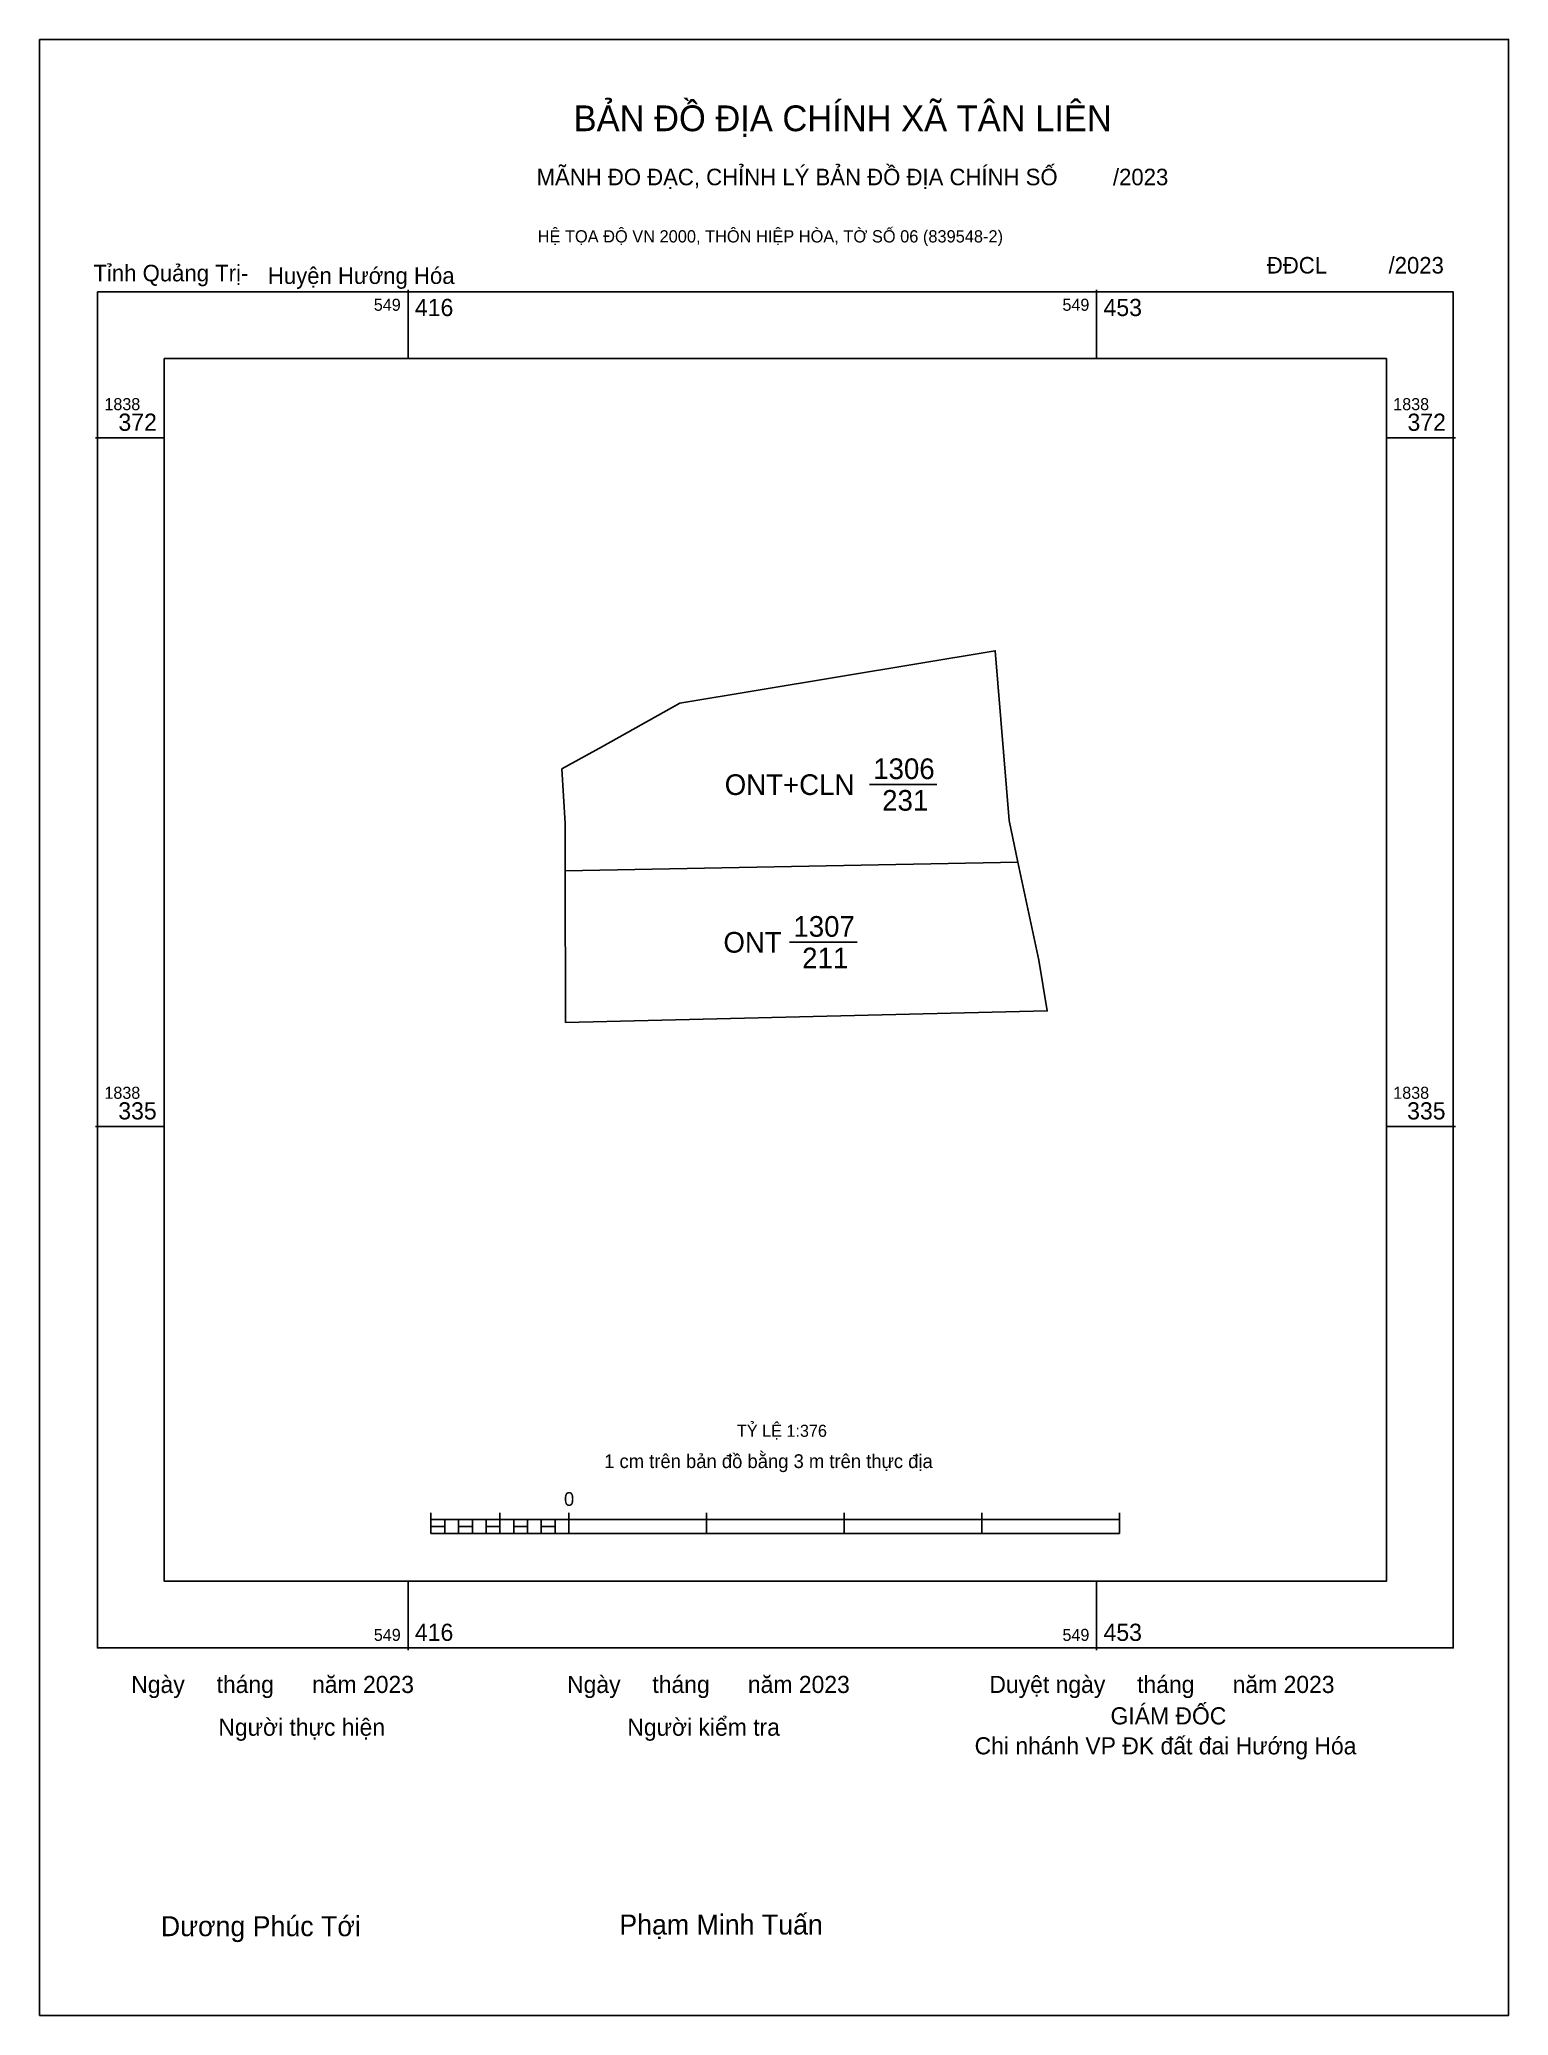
# Model space of a CAD drawing. Extents: x 549396 to 549476, y 1838290 to 1838398.
import ezdxf

# ---------------------------------------------------------------- set-up
doc = ezdxf.new("R2010")
doc.units = 0
for name, color, linetype in [('Level 10', 7, 'Continuous'), ('Level 13', 7, 'Continuous'), ('Level 15', 7, 'Continuous'), ('Level 6', 7, 'Continuous'), ('Level 62', 7, 'Continuous'), ('Level 63', 7, 'Continuous'), ('Level 9', 7, 'Continuous')]:
    doc.layers.add(name, color=color, linetype=linetype)

msp = doc.modelspace()

# ---------------------------------------------------------------- linework, layer by layer
at = {"layer": 'Level 10'}
msp.add_lwpolyline([(549424.56, 1838358.23), (549426.78, 1838359.46), (549431.03, 1838361.82), (549448.29, 1838364.69), (549449.05, 1838355.4), (549449.53, 1838353.12), (549450.67, 1838347.76), (549451.14, 1838344.98), (549424.77, 1838344.35), (549424.75, 1838352.65), (549424.75, 1838355.24), (549424.56, 1838358.23)], dxfattribs=at)
msp.add_lwpolyline([(549449.53, 1838353.12), (549450.67, 1838347.76), (549451.14, 1838344.98), (549424.77, 1838344.35), (549424.75, 1838352.65)], close=True, dxfattribs=at)
at = {"layer": 'Level 15'}
msp.add_lwpolyline([(549395.97, 1838398.15), (549476.39, 1838398.15), (549476.39, 1838290), (549395.97, 1838290)], close=True, dxfattribs=at)
at = {"layer": 'Level 62'}
msp.add_lwpolyline([(549402.8, 1838380.68), (549469.71, 1838380.68), (549469.71, 1838313.77), (549402.8, 1838313.77)], close=True, dxfattribs=at)
at = {"layer": 'Level 63'}
for p, q in [((549416.15, 1838384.45), (549416.15, 1838380.68)), ((549453.84, 1838384.45), (549453.84, 1838380.68)), ((549399.03, 1838376.35), (549402.8, 1838376.35)), ((549469.71, 1838376.35), (549473.48, 1838376.35)), ((549399.03, 1838338.66), (549402.8, 1838338.66)), ((549469.71, 1838338.66), (549473.48, 1838338.66)), ((549417.4, 1838317.51), (549417.4, 1838316.38)), ((549421.17, 1838317.51), (549421.17, 1838316.38)), ((549424.94, 1838317.51), (549424.94, 1838316.38)), ((549432.48, 1838317.51), (549432.48, 1838316.38)), ((549440.02, 1838317.51), (549440.02, 1838316.38)), ((549447.56, 1838317.51), (549447.56, 1838316.38)), ((549455.1, 1838317.51), (549455.1, 1838316.38)), ((549417.4, 1838317.14), (549455.1, 1838317.14)), ((549418.16, 1838317.14), (549418.16, 1838316.38)), ((549418.91, 1838317.14), (549418.91, 1838316.38)), ((549419.67, 1838317.14), (549419.67, 1838316.38)), ((549420.42, 1838317.14), (549420.42, 1838316.38)), ((549421.17, 1838317.14), (549421.17, 1838316.38)), ((549421.93, 1838317.14), (549421.93, 1838316.38)), ((549422.68, 1838317.14), (549422.68, 1838316.38)), ((549423.44, 1838317.14), (549423.44, 1838316.38)), ((549424.19, 1838317.14), (549424.19, 1838316.38)), ((549424.94, 1838317.14), (549424.94, 1838316.38)), ((549417.4, 1838316.38), (549455.1, 1838316.38)), ((549416.15, 1838313.77), (549416.15, 1838310)), ((549453.84, 1838313.77), (549453.84, 1838310))]:
    msp.add_line(p, q, dxfattribs=at)
for points in [[(549399.14, 1838384.33), (549473.36, 1838384.33), (549473.36, 1838310.12), (549399.14, 1838310.12)], [(549417.4, 1838316.76), (549418.16, 1838316.76), (549418.16, 1838316.38), (549417.4, 1838316.38)], [(549417.4, 1838316.76), (549418.16, 1838316.76), (549418.16, 1838316.38), (549417.4, 1838316.38)], [(549418.91, 1838316.76), (549419.67, 1838316.76), (549419.67, 1838316.38), (549418.91, 1838316.38)], [(549420.42, 1838316.76), (549421.17, 1838316.76), (549421.17, 1838316.38), (549420.42, 1838316.38)], [(549421.93, 1838316.76), (549422.68, 1838316.76), (549422.68, 1838316.38), (549421.93, 1838316.38)], [(549423.44, 1838316.76), (549424.19, 1838316.76), (549424.19, 1838316.38), (549423.44, 1838316.38)]]:
    msp.add_lwpolyline(points, close=True, dxfattribs=at)
at = {"layer": 'Level 9'}
for p, q in [((549441.4, 1838357.37), (549445.1, 1838357.37)), ((549437.02, 1838348.74), (549440.73, 1838348.74))]:
    msp.add_line(p, q, dxfattribs=at)

# ---------------------------------------------------------------- texts
at = {"layer": 'Level 13'}
for s, p in [('1306', (549441.61, 1838357.67)), ('ONT+CLN', (549433.48, 1838356.8)), ('231', (549442.1, 1838355.94)), ('1307', (549437.24, 1838349.04)), ('ONT', (549433.41, 1838348.17)), ('211', (549437.72, 1838347.31))]:
    msp.add_text(s, height=1.131, dxfattribs=at).set_placement(p)
at = {"layer": 'Level 6'}
msp.add_text('TỶ LỆ 1:376', height=0.6626, dxfattribs=at).set_placement((549434.15, 1838321.67))
at = {"layer": 'Level 63'}
for s, height, p in [('BẢN ĐỒ ĐỊA CHÍNH XÃ TÂN LIÊN', 1.4111, (549425.21, 1838393.13)), ('MÃNH ĐO ĐẠC, CHỈNH LÝ BẢN ĐỒ ĐỊA CHÍNH SỐ         /2023', 0.9055, (549423.18, 1838390.17)), ('HỆ TỌA ĐỘ VN 2000, THÔN HIỆP HÒA, TỜ SỐ 06 (839548-2)', 0.6703, (549423.24, 1838387.04)), ('549', 0.66, (549414.27, 1838383.3)), ('416', 0.942, (549416.52, 1838383.01)), ('549', 0.66, (549451.97, 1838383.3)), ('453', 0.942, (549454.22, 1838383.01)), ('1838', 0.66, (549399.52, 1838377.86)), ('1838', 0.66, (549470.08, 1838377.86)), ('372', 0.942, (549400.29, 1838376.73)), ('372', 0.942, (549470.86, 1838376.73)), ('1838', 0.66, (549399.52, 1838340.17)), ('1838', 0.66, (549470.08, 1838340.17)), ('335', 0.942, (549400.28, 1838339.04)), ('335', 0.942, (549470.84, 1838339.04)), ('1 cm trên bản đồ bằng 3 m trên thực địa', 0.7539, (549426.88, 1838319.96)), ('0', 0.754, (549424.68, 1838317.89)), ('549', 0.66, (549414.27, 1838310.5)), ('416', 0.942, (549416.52, 1838310.5)), ('549', 0.66, (549451.97, 1838310.5)), ('453', 0.942, (549454.22, 1838310.5)), ('Ngày     tháng      năm 2023', 0.9379, (549400.99, 1838307.65)), ('Ngày     tháng      năm 2023', 0.9379, (549424.85, 1838307.65)), ('Duyệt ngày     tháng      năm 2023', 0.9379, (549447.97, 1838307.65)), ('GIÁM ĐỐC', 0.938, (549454.6, 1838305.93)), ('Người thực hiện', 0.9379, (549405.76, 1838305.31)), ('Người kiểm tra', 0.9379, (549428.15, 1838305.31)), ('Chi nhánh VP ĐK đất đai Hướng Hóa', 0.9379, (549447.16, 1838304.29)), ('Dương Phúc Tới', 1.094, (549402.61, 1838294.34)), ('Phạm Minh Tuấn', 1.094, (549427.71, 1838294.43))]:
    msp.add_text(s, height=height, dxfattribs=at).set_placement(p)
at = {"layer": 'Level 9'}
for s, p in [('Tỉnh Quảng Trị-', (549398.92, 1838384.91)), ('Huyện Hướng Hóa', (549408.47, 1838384.77)), ('ĐĐCL          /2023', (549463.16, 1838385.34))]:
    msp.add_text(s, height=0.9055, dxfattribs=at).set_placement(p)

doc.saveas('drawing.dxf')
